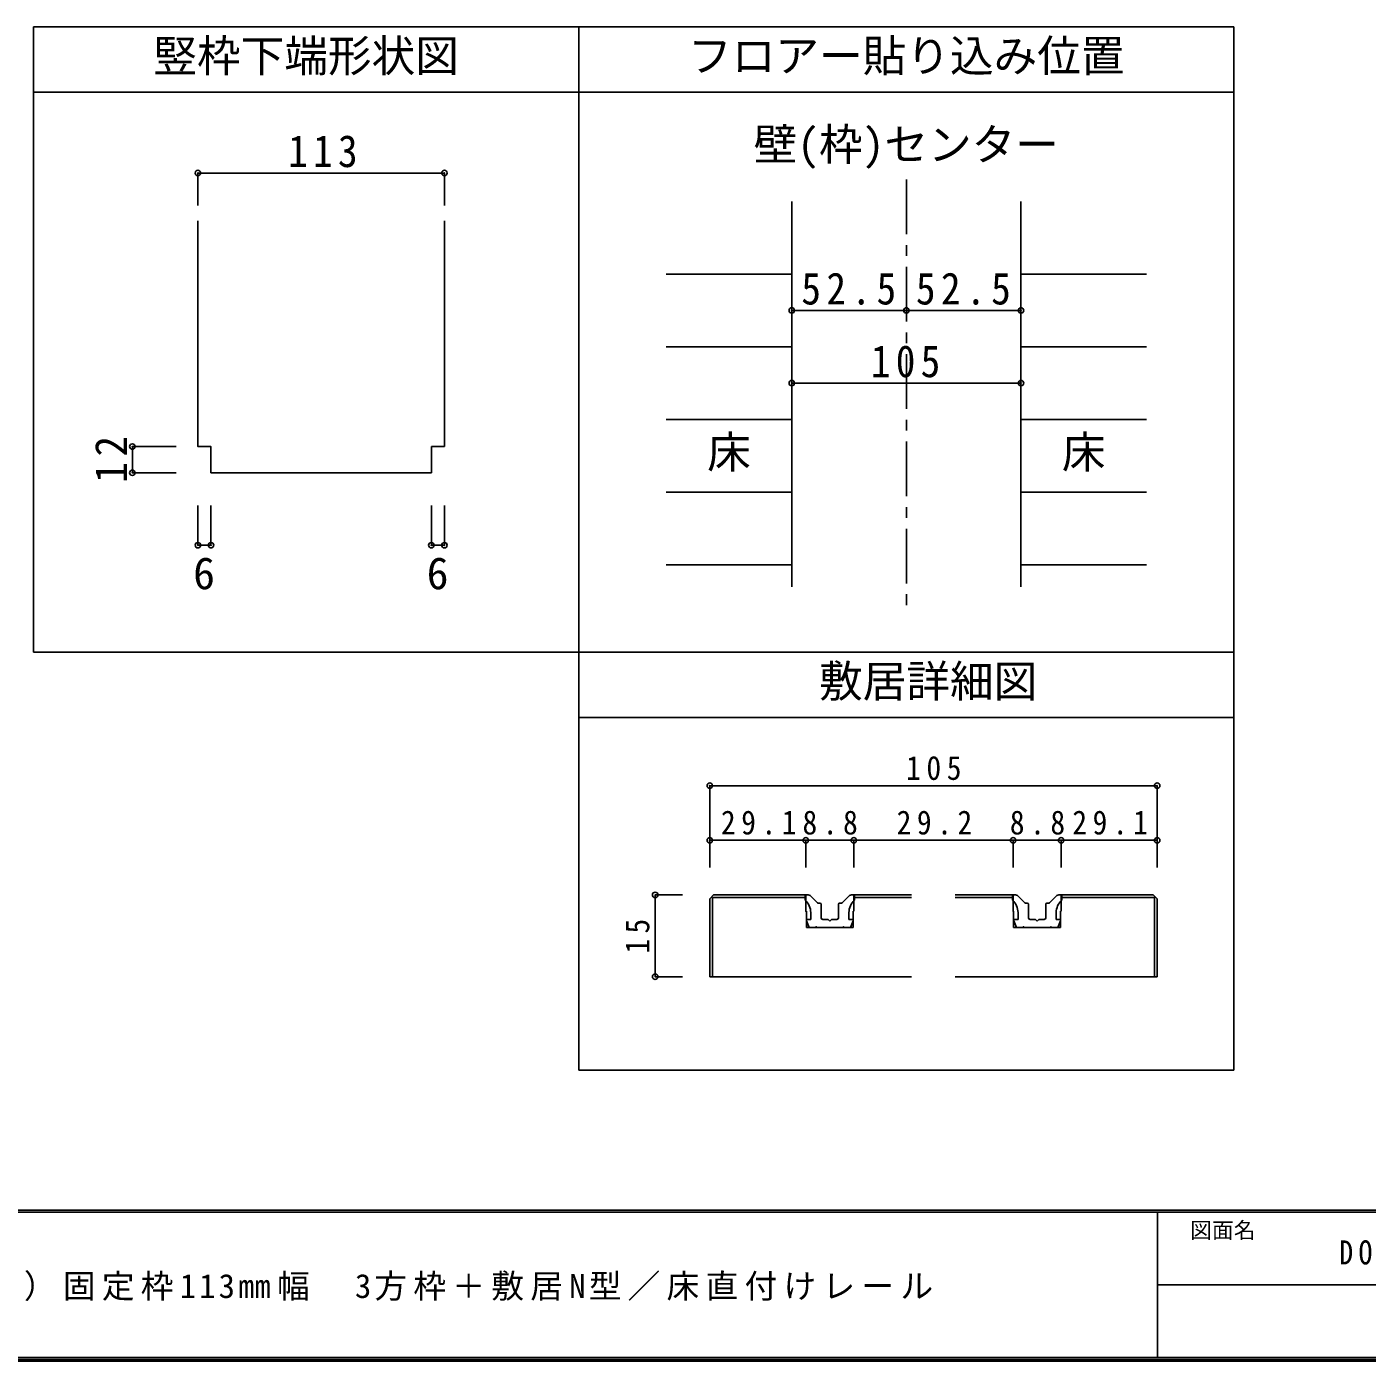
# Model space of a CAD drawing. Units: millimetres, scale not verified, with parts at other scales. Extents: x -973 to 977, y -718 to 696.
# Drawn here: x -516 to 98, y -701 to -90 of the extents above; entities that cross this region are included whole.
import ezdxf
from ezdxf.enums import TextEntityAlignment as Align

# ---------------------------------------------------------------- set-up
doc = ezdxf.new("R2010")
doc.units = ezdxf.units.MM
doc.header["$LTSCALE"] = 5
doc.header["$PDMODE"] = 32
doc.header["$PDSIZE"] = 2.5
doc.linetypes.add('CHAIN1', pattern=[8, 5, -1, 1, -1])
for name, color, linetype in [('0-0_補助線', 4, 'Continuous'), ('0-1_通り芯', 4, 'CHAIN1'), ('0-3_仕上げ', 2, 'Continuous'), ('0-4_枠', 3, 'Continuous'), ('0-A_文字', 7, 'Continuous'), ('0-B_寸法', 7, 'Continuous'), ('1-4_枠', 3, 'Continuous'), ('1-7_金物', 7, 'Continuous'), ('1-B_寸法', 7, 'Continuous'), ('F-0_補助線', 7, 'Continuous'), ('F-1_枠', 6, 'Continuous'), ('F-A_文字', 7, 'Continuous')]:
    doc.layers.add(name, color=color, linetype=linetype)
doc.styles.add('ＭＳ ゴシック', font='')
doc.styles.get('ＭＳ ゴシック').set_extended_font_data('MS Gothic')

msp = doc.modelspace()

# ---------------------------------------------------------------- linework, layer by layer
at = {"layer": '0-0_補助線'}
for p, q in [((-437.972, -156.492), (-437.972, -171.369)), ((-324.972, -156.492), (-437.972, -156.492)), ((-324.972, -156.492), (-324.972, -171.369)), ((-467.972, -293.81), (-467.972, -281.81)), ((-467.972, -281.81), (-447.972, -281.81)), ((-467.972, -293.81), (-447.972, -293.81)), ((-437.972, -327.009), (-437.972, -308.81)), ((-431.972, -327.009), (-431.972, -308.81)), ((-330.972, -327.009), (-330.972, -308.81)), ((-324.972, -327.009), (-324.972, -308.81)), ((-437.972, -327.009), (-431.972, -327.009)), ((-330.972, -327.009), (-324.972, -327.009))]:
    msp.add_line(p, q, dxfattribs=at)
at = {"layer": '0-0_補助線', "color": 3}
for p, q in [((-324.972, -178.384), (-324.972, -281.81)), ((-330.972, -281.81), (-324.972, -281.81)), ((-330.972, -281.81), (-330.972, -293.81)), ((-431.972, -293.81), (-330.972, -293.81))]:
    msp.add_line(p, q, dxfattribs=at)
msp.add_lwpolyline([(-437.972, -178.384), (-437.972, -281.81), (-431.972, -281.81), (-431.972, -293.81)], dxfattribs=at)
at = {"layer": '0-0_補助線', "color": 7}
for p in [(-437.972, -156.492), (-324.972, -156.492), (-467.972, -281.81), (-467.972, -293.81), (-437.972, -327.009), (-431.972, -327.009), (-330.972, -327.009), (-324.972, -327.009)]:
    msp.add_point(p, dxfattribs=at)
at = {"layer": '0-1_通り芯'}
msp.add_line((-113.347, -159.5), (-113.347, -356.007), dxfattribs=at)
at = {"layer": '0-3_仕上げ', "color": 4}
for p, q in [((-165.847, -202.801), (-223.347, -202.801)), ((-60.847, -202.801), (-3.347, -202.801)), ((-165.847, -236.103), (-223.347, -236.103)), ((-60.847, -236.103), (-3.347, -236.103)), ((-165.847, -269.404), (-223.347, -269.404)), ((-60.847, -269.404), (-3.347, -269.404)), ((-165.847, -302.706), (-223.347, -302.706)), ((-60.847, -302.706), (-3.347, -302.706)), ((-165.847, -336.007), (-223.347, -336.007)), ((-60.847, -336.007), (-3.347, -336.007))]:
    msp.add_line(p, q, dxfattribs=at)
at = {"layer": '0-4_枠'}
for p, q in [((-165.847, -169.5), (-165.847, -346.007)), ((-60.847, -169.5), (-60.847, -346.007))]:
    msp.add_line(p, q, dxfattribs=at)
at = {"layer": '0-A_文字', "color": 3}
for p, q in [((36.653, -89.5), (-513.347, -89.5)), ((-513.347, -89.5), (-513.347, -376.007)), ((-263.347, -89.5), (-263.347, -567.5)), ((36.653, -119.5), (-513.347, -119.5)), ((36.653, -376.007), (-513.347, -376.007)), ((36.653, -406.007), (-263.347, -406.007))]:
    msp.add_line(p, q, dxfattribs=at)
msp.add_lwpolyline([(36.653, -89.5), (36.653, -567.5), (-263.347, -567.5)], dxfattribs=at)
at = {"layer": '0-B_寸法', "color": 4}
for p, q in [((-165.847, -219.452), (-113.347, -219.452)), ((-113.347, -219.452), (-60.847, -219.452)), ((-165.847, -252.753), (-60.847, -252.753))]:
    msp.add_line(p, q, dxfattribs=at)
at = {"layer": '0-B_寸法'}
for p in [(-165.847, -219.452), (-113.347, -219.452), (-60.847, -219.452), (-165.847, -252.753), (-60.847, -252.753)]:
    msp.add_point(p, dxfattribs=at)
at = {"layer": '1-4_枠'}
for p, q in [((-201.668, -487.188), (-203.436, -488.956)), ((-203.407, -488.956), (-203.407, -524.688)), ((-159.421, -488.438), (-202.186, -488.438)), ((-202.186, -488.438), (-202.186, -524.688)), ((-201.668, -487.188), (-159.421, -487.188)), ((-137.421, -487.188), (-137.421, -494.688)), ((-110.936, -487.188), (-137.421, -487.188)), ((-110.936, -488.438), (-137.421, -488.438)), ((-64.436, -487.188), (-90.936, -487.188)), ((-64.436, -488.438), (-90.936, -488.438)), ((-42.436, -487.188), (-42.436, -494.688)), ((-0.204, -487.188), (-42.436, -487.188)), ((0.314, -488.438), (-42.436, -488.438)), ((-0.204, -487.188), (1.564, -488.956)), ((0.314, -488.438), (0.314, -524.688)), ((1.564, -488.956), (1.564, -524.688)), ((-137.671, -494.688), (-137.671, -502.188)), ((-137.671, -494.688), (-137.421, -494.688)), ((-42.686, -494.688), (-42.686, -502.188)), ((-42.686, -494.688), (-42.436, -494.688)), ((-137.671, -502.188), (-159.171, -502.188)), ((-42.686, -502.188), (-64.186, -502.188)), ((-203.436, -524.688), (-110.936, -524.688)), ((-90.936, -524.688), (1.564, -524.688))]:
    msp.add_line(p, q, dxfattribs=at)
for points in [[(-159.421, -487.188), (-159.421, -494.688), (-159.171, -494.688), (-159.171, -502.188)], [(-64.436, -487.188), (-64.436, -494.688), (-64.186, -494.688), (-64.186, -502.188)]]:
    msp.add_lwpolyline(points, dxfattribs=at)
at = {"layer": '1-7_金物'}
for p, q in [((-154.266, -490.718), (-157.43, -487.554)), ((-153.736, -490.938), (-152.921, -490.938)), ((-143.107, -490.938), (-143.921, -490.938)), ((-142.577, -490.718), (-139.413, -487.554)), ((-137.171, -487.188), (-138.529, -487.188)), ((-137.171, -489.688), (-137.171, -487.188)), ((-59.28, -490.718), (-62.444, -487.554)), ((-58.75, -490.938), (-57.936, -490.938)), ((-48.121, -490.938), (-48.936, -490.938)), ((-47.591, -490.718), (-44.427, -487.554)), ((-42.186, -487.188), (-43.543, -487.188)), ((-42.186, -489.688), (-42.186, -487.188)), ((-157.171, -498.438), (-157.171, -495.278)), ((-152.421, -497.688), (-152.421, -491.438)), ((-144.421, -497.688), (-144.421, -491.438)), ((-139.671, -498.438), (-139.671, -495.278)), ((-62.186, -498.438), (-62.186, -495.278)), ((-57.436, -497.688), (-57.436, -491.438)), ((-49.436, -497.688), (-49.436, -491.438)), ((-44.686, -498.438), (-44.686, -495.278)), ((-157.171, -498.438), (-158.671, -498.438)), ((-142.671, -502.188), (-154.171, -502.188)), ((-151.671, -498.438), (-149.171, -498.438)), ((-149.171, -498.438), (-148.421, -499.188)), ((-148.421, -499.188), (-147.671, -498.438)), ((-147.671, -498.438), (-145.171, -498.438)), ((-142.171, -501.688), (-142.671, -502.188)), ((-141.671, -502.188), (-142.171, -501.688)), ((-141.671, -502.188), (-138.921, -502.188)), ((-139.671, -498.438), (-138.171, -498.438)), ((-138.921, -502.188), (-137.707, -499.122)), ((-62.186, -498.438), (-63.686, -498.438)), ((-47.686, -502.188), (-59.186, -502.188)), ((-56.686, -498.438), (-54.186, -498.438)), ((-54.186, -498.438), (-53.436, -499.188)), ((-53.436, -499.188), (-52.686, -498.438)), ((-52.686, -498.438), (-50.186, -498.438)), ((-47.186, -501.688), (-47.686, -502.188)), ((-46.686, -502.188), (-47.186, -501.688)), ((-46.686, -502.188), (-43.936, -502.188)), ((-44.686, -498.438), (-43.186, -498.438)), ((-43.936, -502.188), (-42.721, -499.122))]:
    msp.add_line(p, q, dxfattribs=at)
for points in [[(-159.671, -489.688), (-159.671, -487.188), (-158.314, -487.188)], [(-64.686, -489.688), (-64.686, -487.188), (-63.328, -487.188)], [(-155.171, -502.188), (-157.921, -502.188), (-159.136, -499.122)], [(-155.171, -502.188), (-154.671, -501.688), (-154.171, -502.188)], [(-60.186, -502.188), (-62.936, -502.188), (-64.15, -499.122)], [(-60.186, -502.188), (-59.686, -501.688), (-59.186, -502.188)]]:
    msp.add_lwpolyline(points, dxfattribs=at)
for centre, radius, start, end in [((-164.671, -495.278), 7.5, 0, 48.19), ((-158.314, -488.438), 1.25, 45, 90), ((-153.736, -490.188), 0.75, 225, 270), ((-152.921, -491.438), 0.5, 0, 90), ((-143.921, -491.438), 0.5, 90, 180), ((-143.107, -490.188), 0.75, 270, 315), ((-132.172, -495.278), 7.5, 131.81, 180), ((-138.529, -488.438), 1.25, 90, 135), ((-69.686, -495.278), 7.5, 0, 48.19), ((-63.328, -488.438), 1.25, 45, 90), ((-58.75, -490.188), 0.75, 225, 270), ((-57.936, -491.438), 0.5, 0, 90), ((-48.936, -491.438), 0.5, 90, 180), ((-48.121, -490.188), 0.75, 270, 315), ((-37.186, -495.278), 7.5, 131.81, 180), ((-43.543, -488.438), 1.25, 90, 135), ((-158.671, -498.938), 0.5, 90, 201.616), ((-151.671, -497.688), 0.75, 180, 270), ((-145.171, -497.688), 0.75, 270, 0), ((-138.171, -498.938), 0.5, 338.384, 90), ((-63.686, -498.938), 0.5, 90, 201.616), ((-56.686, -497.688), 0.75, 180, 270), ((-50.186, -497.688), 0.75, 270, 0), ((-43.186, -498.938), 0.5, 338.384, 90)]:
    msp.add_arc(centre, radius, start, end, dxfattribs=at)
at = {"layer": '1-B_寸法', "color": 4}
for p, q in [((-203.436, -437.188), (1.564, -437.188)), ((-203.436, -437.188), (-203.436, -462.188)), ((1.564, -437.188), (1.564, -462.188)), ((-203.436, -462.188), (-159.436, -462.188)), ((-203.436, -462.188), (-203.436, -474.688)), ((-159.436, -462.188), (-159.436, -474.688)), ((-228.436, -487.188), (-215.936, -487.188)), ((-228.436, -487.188), (-228.436, -524.688)), ((-228.436, -524.688), (-215.936, -524.688))]:
    msp.add_line(p, q, dxfattribs=at)
for points in [[(-159.436, -462.188), (-137.436, -462.188), (-137.436, -474.688)], [(-137.436, -462.188), (-64.436, -462.188), (-64.436, -474.688)], [(-64.436, -462.188), (-42.436, -462.188), (-42.436, -474.688)], [(-42.436, -462.188), (1.564, -462.188), (1.564, -474.688)]]:
    msp.add_lwpolyline(points, dxfattribs=at)
at = {"layer": '1-B_寸法'}
for p in [(-203.436, -437.188), (1.564, -437.188), (-203.436, -462.188), (-159.436, -462.188), (-137.436, -462.188), (-64.436, -462.188), (-42.436, -462.188), (1.564, -462.188), (-228.436, -487.188), (-228.436, -524.688)]:
    msp.add_point(p, dxfattribs=at)
at = {"layer": 'F-1_枠'}
for p, q in [((976.653, -631.667), (-973.347, -631.667)), ((976.653, -632.5), (-973.347, -632.5)), ((1.653, -632.5), (1.653, -699.167)), ((1.653, -665.833), (974.986, -665.834)), ((976.653, -699.167), (-973.347, -699.167)), ((976.653, -700), (-973.347, -700)), ((976.653, -700.833), (-973.347, -700.833))]:
    msp.add_line(p, q, dxfattribs=at)

# ---------------------------------------------------------------- texts
at = {"layer": '0-0_補助線', "color": 7, "style": 'ＭＳ ゴシック'}
for p in [(-440.125, -351.556), (-333.125, -351.556)]:
    msp.add_text('6', height=14.66, dxfattribs=at).set_placement(p, align=Align.BOTTOM_LEFT)
at = {"layer": '0-0_補助線', "color": 7, "insert": (-396.575, -153.992), "char_height": 14.66, "attachment_point": 7, "style": 'ＭＳ ゴシック'}
msp.add_mtext('\\T1.27;\\W0.9;113', dxfattribs=at)
at = {"layer": '0-0_補助線', "color": 7, "insert": (-470.472, -298.435), "char_height": 14.66, "attachment_point": 7, "rotation": 90, "style": 'ＭＳ ゴシック'}
msp.add_mtext('\\T1.27;\\W0.95;12', dxfattribs=at)
at = {"layer": '0-A_文字', "style": 'ＭＳ ゴシック'}
for s, p in [('竪枠下端形状図', (-458.347, -114.5)), ('フロアー貼り込み位置', (-213.347, -114.5)), ('壁(枠)センター', (-183.347, -155.091)), ('床', (-204.597, -296.055)), ('床', (-42.097, -296.055)), ('敷居詳細図', (-153.347, -401.007))]:
    msp.add_text(s, height=14.66, dxfattribs=at).set_placement(p, align=Align.BOTTOM_LEFT)
at = {"layer": '0-B_寸法', "char_height": 14.66, "attachment_point": 7, "style": 'ＭＳ ゴシック'}
for s, insert in [('\\T1.28;\\W0.9;52.5', (-161.472, -216.952)), ('\\T1.28;\\W0.9;52.5', (-108.972, -216.952)), ('\\T1.27;\\W0.9;105', (-129.597, -250.253))]:
    msp.add_mtext(s, dxfattribs=dict(at, insert=insert))
at = {"layer": '1-B_寸法', "char_height": 11, "attachment_point": 7, "style": 'ＭＳ ゴシック'}
for s, insert in [('\\T1.38;\\W0.9;105', (-113.436, -434.688)), ('\\T1.38;\\W0.9;29.1', (-198.311, -459.688)), ('\\T1.38;\\W0.9;8.8', (-160.936, -459.688)), ('\\T1.38;\\W0.9;29.2', (-117.811, -459.688)), ('\\T1.38;\\W0.9;8.8', (-65.936, -459.688)), ('\\T1.38;\\W0.9;29.1', (-37.311, -459.688))]:
    msp.add_mtext(s, dxfattribs=dict(at, insert=insert))
at = {"layer": '1-B_寸法', "insert": (-230.936, -514.063), "char_height": 11, "attachment_point": 7, "rotation": 90, "style": 'ＭＳ ゴシック'}
msp.add_mtext('\\T1.36;\\W0.9;15', dxfattribs=at)
at = {"layer": 'F-0_補助線', "insert": (84.986, -656.667), "char_height": 11, "attachment_point": 7, "style": 'ＭＳ ゴシック'}
msp.add_mtext('\\T1.39;\\W0.85;DOORETUS', dxfattribs=at)
at = {"layer": 'F-A_文字', "style": 'ＭＳ ゴシック'}
msp.add_text('図面名', height=7.331, dxfattribs=at).set_placement((16.653, -646.667), align=Align.BOTTOM_LEFT)
at = {"layer": 'F-A_文字', "insert": (-847.938, -673.333), "char_height": 11, "attachment_point": 7, "style": 'ＭＳ ゴシック'}
msp.add_mtext('\\T1.19;ドレタス\u3000H20引き違い戸（レールタイプ）固定枠113㎜幅\u30003方枠＋敷居N型／床直付けレール', dxfattribs=at)

doc.saveas('drawing.dxf')
